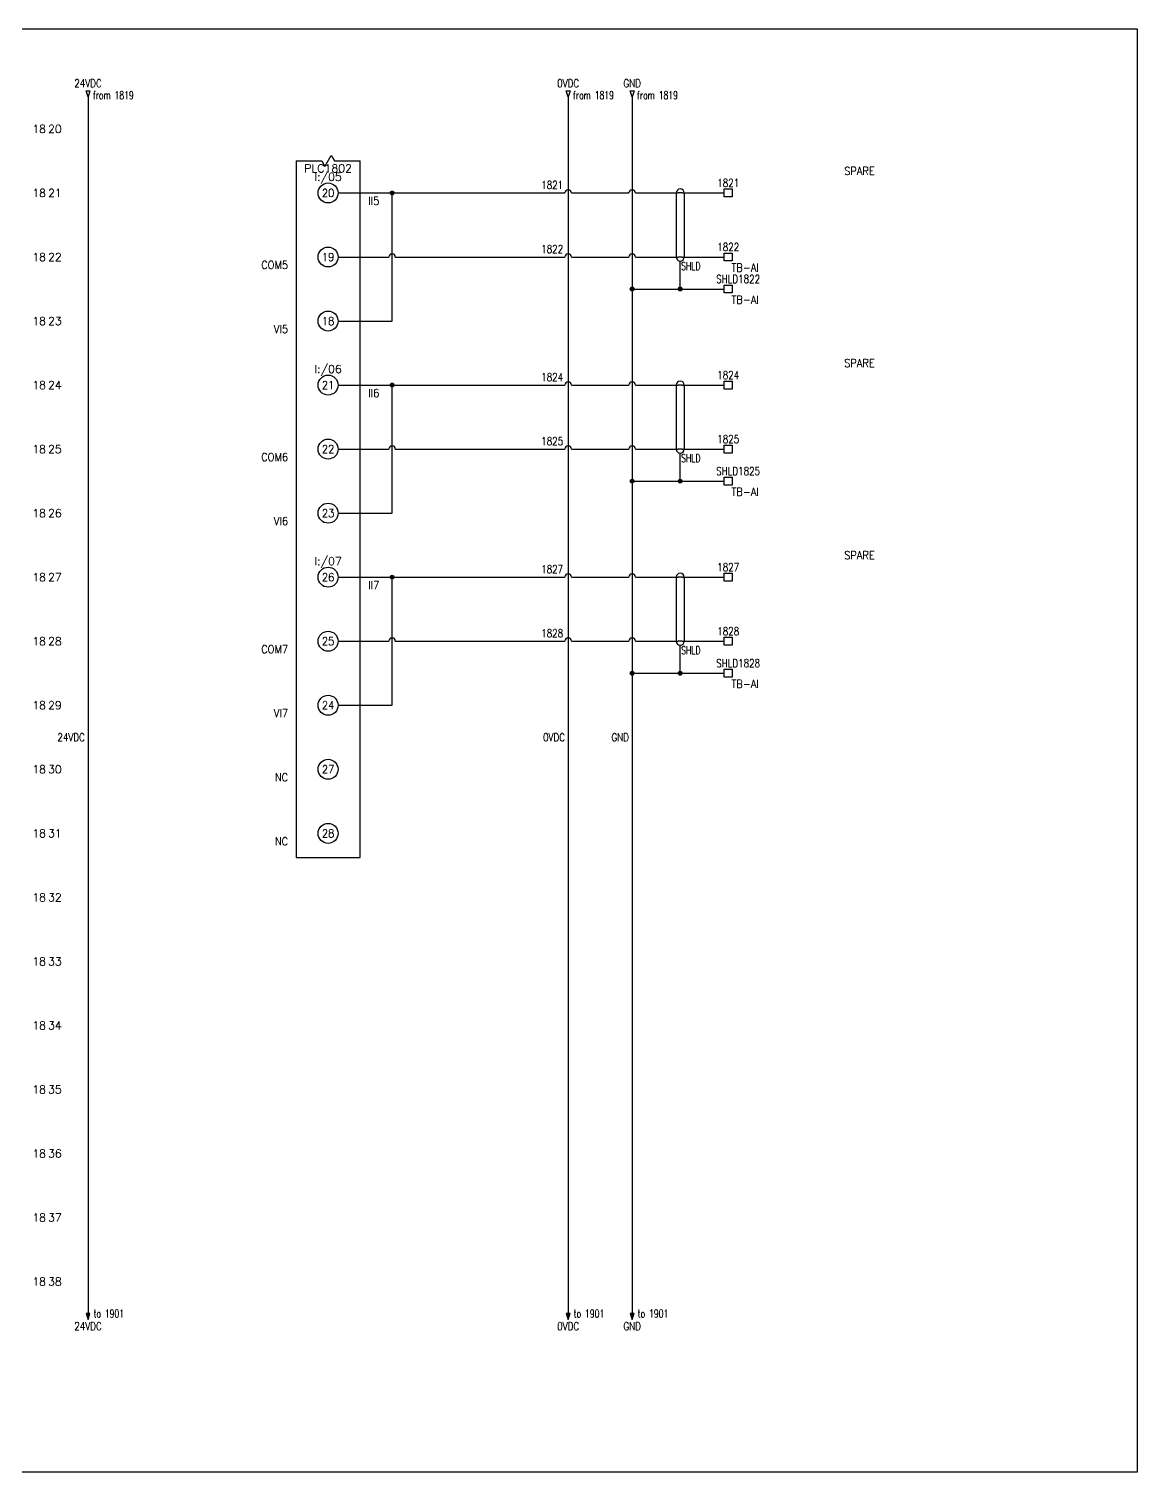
# Model space of a CAD drawing. Header units: inches. Extents: x 0 to 33.9, y 0 to 22.6.
# Drawn here: x 16.58 to 33.89, y 0.02 to 22.56 of the extents above; entities that cross this region are included whole.
import ezdxf
from ezdxf.enums import TextEntityAlignment as Align

# ---------------------------------------------------------------- set-up
doc = ezdxf.new("R2010")
doc.units = ezdxf.units.IN
doc.header["$MEASUREMENT"] = 0
for name, color, linetype in [('DESC', 150, 'Continuous'), ('LINK', 9, 'Continuous'), ('MISC', 7, 'Continuous'), ('SYMS', 7, 'Continuous'), ('TAGS', 150, 'Continuous'), ('TERMS', 123, 'Continuous'), ('WIRENO', 72, 'Continuous'), ('WIREREF', 52, 'Continuous'), ('WIREREF_DEST', 52, 'Continuous'), ('WIRES', 7, 'Continuous'), ('XREF', 7, 'Continuous')]:
    doc.layers.add(name, color=color, linetype=linetype)
doc.layers.add('VIEWPORTS', color=10, linetype='Continuous', plot=False)
doc.styles.add('WD', font='romans.shx')

# ---------------------------------------------------------------- blocks, each defined once
blk = doc.blocks.new('WD_MLRH6')
at = {"style": 'WD'}
blk.add_attdef('SHEET', text='', height=0.125, dxfattribs=at).set_placement((-0.656, 0), align=Align.MIDDLE_RIGHT)
blk.add_attdef('RUNGFIRST', text='', height=0.125, dxfattribs=at).set_placement((-0.625, 0), align=Align.MIDDLE_LEFT)
at = {"style": 'WD', "flags": 1}
for tag, p in [('RUNGHORV', (-0.25, -0.127)), ('RUNGDIST', (-0.25, -0.2)), ('RUNGCNT', (-0.25, -0.237)), ('RUNGINC', (-0.25, -0.163)), ('WIRE-START', (-0.25, -0.356)), ('WIRE-GSUF', (-0.25, -0.396)), ('PH3SPACE', (-0.25, -0.437)), ('WIREMODE', (-0.25, -0.281)), ('WIREFMT', (-0.25, -0.321))]:
    blk.add_attdef(tag, text='', height=0.025, dxfattribs=at).set_placement(p, align=Align.RIGHT)
blk = doc.blocks.new('HT0W01')
for p, q in [((-0.062, 0.062), (0.062, 0.062)), ((-0.062, -0.062), (-0.062, 0.062)), ((0.062, 0.062), (0.062, -0.062)), ((0.062, -0.062), (-0.062, -0.062))]:
    blk.add_line(p, q)
at = {"style": 'WD'}
for tag, p, width in [('INST', (0.062, 0.42), 0.7), ('LOC', (0.062, 0.25), 0.7), ('DESC1', (0.05, -0.385), 0.8)]:
    blk.add_attdef(tag, p, '', height=0.125, dxfattribs=dict(at, width=width))
at = {"linetype": 'Continuous', "style": 'WD', "width": 0.8, "flags": 8}
blk.add_attdef('WIRENO', text='', height=0.125, dxfattribs=at).set_placement((0, 0.094), align=Align.CENTER)
at = {"style": 'WD', "flags": 1}
for tag, p, height in [('X4TERM01', (-0.062, 0), 0.0125), ('X4TERMDESC01', (-0.055, -0.023), 0.025), ('X2TERMDESC01', (-0.006, 0.029), 0.025), ('STRIPSEQ', (0, 0), 0.00125), ('X2TERM01', (0, 0.062), 0.0125), ('X1TERMDESC01', (0.039, 0.007), 0.025), ('X1TERM01', (0.062, 0), 0.0125), ('LINKTERM', (0, -0.002), 0.00125), ('X8TERM01', (0, -0.062), 0.0125), ('X8TERMDESC01', (0, -0.054), 0.025)]:
    blk.add_attdef(tag, p, '', height=height, dxfattribs=at)
at = {"linetype": 'Continuous', "style": 'WD'}
for tag, p, height, width, flags in [('TAGSTRIP', (0.05, -0.229), 0.125, 0.9, 8), ('DESC2', (0.05, -0.541), 0.125, 0.8, 8), ('CAT', (0.213, -0.406), 0.109, 0.8, 1), ('DESC3', (0.05, -0.698), 0.125, 0.8, 8)]:
    blk.add_attdef(tag, p, '', height=height, dxfattribs=dict(at, width=width, flags=flags))
at = {"linetype": 'Continuous', "style": 'WD', "width": 0.8, "flags": 1}
blk.add_attdef('MFG', text='', height=0.109, dxfattribs=at).set_placement((0.088, -0.406), align=Align.RIGHT)
at = {"style": 'WD', "width": 0.7, "flags": 1}
blk.add_attdef('ASSYCODE', (0.062, -0.281), '', height=0.01, dxfattribs=at)
blk = doc.blocks.new('HA1D2')
blk.add_lwpolyline([(0, 0.094), (0.031, 0.094), (0, 0), (-0.031, 0.094), (0, 0.094)])
at = {"style": 'WD', "width": 0.8, "flags": 8}
blk.add_attdef('WIRENO', text='', height=0.125, dxfattribs=at).set_placement((0, 0.15), align=Align.CENTER)
at = {"style": 'WD', "flags": 1}
for tag, p in [('X8TERM01', (0, 0)), ('SIGCODE', (0.026, 0.066))]:
    blk.add_attdef(tag, p, '', height=0.01, dxfattribs=at)
at = {"style": 'WD', "width": 0.7}
for tag, p in [('XREF', (0.077, -0.037)), ('DESC1', (0.077, -0.206))]:
    blk.add_attdef(tag, p, '', height=0.125, dxfattribs=at)
blk = doc.blocks.new('HA1S4')
for points in [[(0, 0), (-0.031, 0), (0, -0.094), (0.031, 0), (0, 0)], [(0.016, -0.011), (-0.016, -0.011), (0, -0.058), (0.016, -0.011)]]:
    blk.add_lwpolyline(points)
at = {"style": 'WD', "width": 0.7}
for tag, p in [('DESC1', (0.088, 0.113)), ('XREF', (0.088, -0.062))]:
    blk.add_attdef(tag, p, '', height=0.125, dxfattribs=at)
at = {"style": 'WD', "flags": 1}
for tag, p in [('X2TERM01', (0, 0)), ('SIGCODE', (0.035, -0.083))]:
    blk.add_attdef(tag, p, '', height=0.01, dxfattribs=at)
at = {"style": 'WD', "width": 0.8, "flags": 8}
blk.add_attdef('WIRENO', text='', height=0.125, dxfattribs=at).set_placement((0, -0.259), align=Align.CENTER)
blk = doc.blocks.new('WD_WNH')
at = {"linetype": 'Continuous', "style": 'WD', "width": 0.8}
blk.add_attdef('WIRENO', text='', height=0.125, dxfattribs=at).set_placement((0, 0.062), align=Align.CENTER)
at = {"style": 'WD', "flags": 1}
for tag, p in [('W01USER', (0, 0.078)), ('W02USER', (0, 0.07)), ('W03USER', (0, 0.062)), ('W04USER', (0, 0.055)), ('W05USER', (0, 0.047)), ('W06USER', (0, 0.039)), ('W07USER', (0, 0.031)), ('W08USER', (0, 0.023)), ('W09USER', (0, 0.016)), ('W10USER', (0, 0.008))]:
    blk.add_attdef(tag, text='', height=0.005, dxfattribs=at).set_placement(p, align=Align.CENTER)
blk = doc.blocks.new('WD_WNV')
at = {"linetype": 'Continuous', "style": 'WD', "width": 0.8}
blk.add_attdef('WIRENO', text='', height=0.125, dxfattribs=at).set_placement((-0.05, 0), align=Align.MIDDLE_RIGHT)
at = {"style": 'WD', "flags": 1}
for tag, p in [('W01USER', (-0.062, 0.094)), ('W02USER', (-0.062, 0.086)), ('W03USER', (-0.062, 0.078)), ('W04USER', (-0.062, 0.07)), ('W05USER', (-0.062, 0.062)), ('W06USER', (-0.062, 0.055)), ('W07USER', (-0.062, 0.047)), ('W08USER', (-0.062, 0.039)), ('W09USER', (-0.062, 0.031)), ('W10USER', (-0.062, 0.023))]:
    blk.add_attdef(tag, text='', height=0.005, dxfattribs=at).set_placement(p, align=Align.CENTER)
blk = doc.blocks.new('PLCIO_606B')
at = {"layer": 'SYMS'}
for p, q in [((-0.5, 0.5), (-0.1, 0.5)), ((-0.5, 0.5), (-0.5, -10.375)), ((-0.1, 0.5), (-0.05, 0.413)), ((-0.05, 0.413), (0.05, 0.587)), ((0.05, 0.587), (0.1, 0.5)), ((0.1, 0.5), (0.5, 0.5)), ((0.5, -10.375), (0.5, 0.5)), ((-0.5, -10.375), (0.5, -10.375))]:
    blk.add_line(p, q, dxfattribs=at)
for centre in [(0, 0), (0, -1), (0, -2), (0, -3), (0, -4), (0, -5), (0, -6), (0, -7), (0, -8), (0, -9), (0, -10)]:
    blk.add_circle(centre, 0.156, dxfattribs=at)
at = {"style": 'WD', "width": 0.8}
for tag, p in [('INST', (0, 1.482)), ('LOC', (0, 1.312))]:
    blk.add_attdef(tag, text='', height=0.125, dxfattribs=at).set_placement(p, align=Align.CENTER)
at = {"style": 'WD'}
blk.add_attdef('TAG_1', text='', height=0.125, dxfattribs=at).set_placement((0, 0.322), align=Align.CENTER)
at = {"layer": 'SYMS', "style": 'WD'}
for tag, p in [('TAGA18', (0, 0.188)), ('TAGA21', (0, -2.812)), ('TAGA24', (0, -5.812))]:
    blk.add_attdef(tag, text='', height=0.125, dxfattribs=at).set_placement(p, align=Align.CENTER)
at = {"layer": 'SYMS', "style": 'WD', "width": 0.9}
for tag, p in [('DESCB18', (-0.688, -0.125)), ('DESCA18', (-0.688, 0.031)), ('DESCC18', (-0.688, -0.281)), ('DESCD18', (-0.688, -0.438)), ('DESCE18', (-0.688, -0.594)), ('DESCA21', (-0.688, -2.969)), ('DESCB21', (-0.688, -3.125)), ('DESCC21', (-0.688, -3.281)), ('DESCD21', (-0.688, -3.438)), ('DESCE21', (-0.688, -3.594)), ('DESCA24', (-0.688, -5.969)), ('DESCB24', (-0.688, -6.125)), ('DESCC24', (-0.688, -6.281)), ('DESCD24', (-0.688, -6.438)), ('DESCE24', (-0.688, -6.594))]:
    blk.add_attdef(tag, text='', height=0.125, dxfattribs=at).set_placement(p, align=Align.RIGHT)
for tag, p in [('TERM18', (0, 0)), ('TERM19', (0, -1)), ('TERM20', (0, -2)), ('TERM21', (0, -3)), ('TERM22', (0, -4)), ('TERM23', (0, -5)), ('TERM24', (0, -6)), ('TERM25', (0, -7)), ('TERM26', (0, -8)), ('TERM27', (0, -9)), ('TERM28', (0, -10))]:
    blk.add_attdef(tag, text='', height=0.125, dxfattribs=at).set_placement(p, align=Align.MIDDLE_CENTER)
at = {"layer": 'SYMS', "style": 'WD', "flags": 1}
for tag, p in [('X1TERM18', (0.156, 0)), ('X1TERM19', (0.156, -1)), ('X1TERM20', (0.156, -2)), ('X1TERM21', (0.156, -3)), ('X1TERM22', (0.156, -4)), ('X1TERM23', (0.156, -5)), ('X1TERM24', (0.156, -6)), ('X1TERM25', (0.156, -7)), ('X1TERM26', (0.156, -8)), ('X1TERM27', (0.156, -9)), ('X1TERM28', (0.156, -10))]:
    blk.add_attdef(tag, p, '', height=0.01, dxfattribs=at)
at = {"layer": 'SYMS', "style": 'WD', "width": 0.9}
for tag, p in [('TERMDESC18', (0.626, -0.062)), ('TERMDESC21', (0.626, -3.062)), ('TERMDESC24', (0.626, -6.062))]:
    blk.add_attdef(tag, text='', height=0.125, dxfattribs=at).set_placement(p, align=Align.TOP_LEFT)
for tag, p in [('TERMDESC19', (-0.625, -1.062)), ('TERMDESC20', (-0.625, -2.062)), ('TERMDESC22', (-0.625, -4.062)), ('TERMDESC23', (-0.625, -5.062)), ('TERMDESC25', (-0.625, -7.062)), ('TERMDESC26', (-0.625, -8.062)), ('TERMDESC27', (-0.625, -9.062)), ('TERMDESC28', (-0.625, -10.062))]:
    blk.add_attdef(tag, text='', height=0.125, dxfattribs=at).set_placement(p, align=Align.TOP_RIGHT)
blk = doc.blocks.new('HT1001')
for p, q in [((-0.062, 0.062), (0.062, 0.062)), ((-0.062, -0.062), (-0.062, 0.062)), ((0.062, 0.062), (0.062, -0.062)), ((0.062, -0.062), (-0.062, -0.062))]:
    blk.add_line(p, q)
at = {"style": 'WD'}
for tag, p, width in [('INST', (0.062, 0.42), 0.7), ('LOC', (0.062, 0.25), 0.7), ('DESC1', (0.05, -0.385), 0.8)]:
    blk.add_attdef(tag, p, '', height=0.125, dxfattribs=dict(at, width=width))
at = {"style": 'WD', "flags": 1}
for tag, p, height in [('X4TERM01', (-0.062, 0), 0.0125), ('X4TERMDESC01', (-0.055, -0.023), 0.025), ('X2TERMDESC01', (-0.006, 0.029), 0.025), ('STRIPSEQ', (0, 0), 0.00125), ('X2TERM01', (0, 0.062), 0.0125), ('X2PIN01', (0.033, 0.084), 0.0125), ('X1TERMDESC01', (0.039, 0.007), 0.025), ('X1TERM01', (0.062, 0), 0.0125), ('X1PIN01', (0.087, 0.016), 0.0125), ('X4PIN01', (-0.114, -0.038), 0.0125), ('LINKTERM', (0, -0.002), 0.00125), ('X8TERM01', (0, -0.062), 0.0125), ('X8TERMDESC01', (0, -0.054), 0.025), ('X8PIN01', (0.026, -0.096), 0.0125)]:
    blk.add_attdef(tag, p, '', height=height, dxfattribs=at)
at = {"linetype": 'Continuous', "style": 'WD'}
for tag, p, height, width, flags in [('TERM01', (0.062, 0.094), 0.125, 0.8, 8), ('TAGSTRIP', (0.05, -0.229), 0.125, 0.9, 8), ('DESC2', (0.05, -0.541), 0.125, 0.8, 8), ('CAT', (0.213, -0.406), 0.109, 0.8, 1), ('DESC3', (0.05, -0.698), 0.125, 0.8, 8)]:
    blk.add_attdef(tag, p, '', height=height, dxfattribs=dict(at, width=width, flags=flags))
at = {"linetype": 'Continuous', "style": 'WD', "width": 0.8, "flags": 1}
blk.add_attdef('MFG', text='', height=0.109, dxfattribs=at).set_placement((0.088, -0.406), align=Align.RIGHT)
at = {"style": 'WD', "width": 0.7, "flags": 1}
blk.add_attdef('ASSYCODE', (0.062, -0.281), '', height=0.01, dxfattribs=at)
blk = doc.blocks.new('HW01_1')
blk.add_line((0.031, 0), (-0.031, 0))
blk.add_arc((0, 0), 0.0625, 360, 180)
at = {"style": 'WD', "width": 0.7, "flags": 1}
for tag, p in [('INST', (0, 0.396)), ('LOC', (0, 0.227))]:
    blk.add_attdef(tag, text='', height=0.125, dxfattribs=at).set_placement(p, align=Align.CENTER)
for tag, p in [('X2TERMDESC02', (0.016, 0.109)), ('XREF', (0.078, -0.3)), ('DESC1', (0.078, -0.459)), ('DESC2', (0.078, -0.621))]:
    blk.add_attdef(tag, p, '', height=0.125, dxfattribs=at)
at = {"style": 'WD', "width": 0.8}
blk.add_attdef('TAG1', text='', height=0.125, dxfattribs=at).set_placement((-0.031, 0.062), align=Align.RIGHT)
at = {"style": 'WD'}
for tag, p in [('X8LINKL', (-0.062, 0)), ('X8LINKR', (0.062, 0))]:
    blk.add_attdef(tag, p, '', height=0.01, dxfattribs=at)
at = {"style": 'WD', "flags": 1}
for tag, p, height in [('X4TERM01', (-0.031, 0), 0.0125), ('X2TERM02', (0, 0.062), 0.0125), ('X1TERM01', (0.031, 0), 0.0125), ('WD_NOTJUMPERED', (0.097, 0.062), 0.01)]:
    blk.add_attdef(tag, p, '', height=height, dxfattribs=at)
at = {"linetype": 'Continuous', "style": 'WD', "flags": 9}
blk.add_attdef('ASSYCODE', text='', height=0.01, dxfattribs=at).set_placement((0.029, 0.042), align=Align.CENTER)
at = {"style": 'WD', "flags": 9}
blk.add_attdef('FAMILY', text='', height=0.01, dxfattribs=at).set_placement((0.023, 0.118), align=Align.CENTER)
at = {"style": 'WD', "width": 0.8}
blk.add_attdef('RATING1', (0.094, 0.062), '', height=0.125, dxfattribs=at)
at = {"style": 'WD', "width": 0.8, "flags": 1}
blk.add_attdef('MFG', text='', height=0.0938, dxfattribs=at).set_placement((-0.125, -0.031), align=Align.TOP_RIGHT)
blk.add_attdef('CAT', text='', height=0.0938, dxfattribs=at).set_placement((0.031, -0.031), align=Align.TOP_LEFT)
blk = doc.blocks.new('HW02_1')
blk.add_line((0.031, 0), (-0.031, 0))
blk.add_arc((0, 0), 0.0625, 180, 0)
at = {"style": 'WD', "width": 0.7, "flags": 1}
for tag, p in [('INST', (0, 0.349)), ('LOC', (0, 0.18))]:
    blk.add_attdef(tag, text='', height=0.125, dxfattribs=at).set_placement(p, align=Align.CENTER)
at = {"style": 'WD', "width": 0.8}
blk.add_attdef('TAG2', text='', height=0.125, dxfattribs=at).set_placement((-0.031, 0.031), align=Align.RIGHT)
at = {"style": 'WD'}
for tag, p in [('X2LINKL', (-0.063, 0)), ('X2LINKR', (0.062, 0))]:
    blk.add_attdef(tag, p, '', height=0.01, dxfattribs=at)
at = {"style": 'WD', "flags": 1}
for tag, p, height in [('X4TERM01', (-0.031, 0), 0.0125), ('X1TERM01', (0.031, 0), 0.0125), ('X8TERM02', (0, -0.063), 0.0125), ('WD_NOTJUMPERED', (0.097, -0.063), 0.01)]:
    blk.add_attdef(tag, p, '', height=height, dxfattribs=at)
at = {"style": 'WD', "flags": 9}
blk.add_attdef('FAMILY', text='', height=0.01, dxfattribs=at).set_placement((0.023, 0.118), align=Align.CENTER)
at = {"style": 'WD'}
for tag, p, width in [('RATING1', (0.094, 0.031), 0.8), ('X8TERMDESC02', (0.016, -0.204), 0.7)]:
    blk.add_attdef(tag, p, '', height=0.125, dxfattribs=dict(at, width=width))
at = {"style": 'WD', "width": 0.7, "flags": 1}
for tag, p in [('XREF', (0.016, -0.363)), ('DESC1', (0.016, -0.521)), ('DESC2', (0.016, -0.684))]:
    blk.add_attdef(tag, p, '', height=0.125, dxfattribs=at)
blk = doc.blocks.new('WDDOT')
for radius in [0.03, 0.0187, 0.00929]:
    blk.add_circle((0, 0), radius)

msp = doc.modelspace()

# ---------------------------------------------------------------- linework, layer by layer
at = {"layer": 'LINK'}
for points in [[(26.688, 20), (26.688, 19)], [(26.812, 20), (26.812, 19)], [(26.688, 17), (26.688, 16)], [(26.812, 17), (26.812, 16)], [(26.688, 14), (26.688, 13)], [(26.812, 14), (26.812, 13)]]:
    msp.add_lwpolyline(points, dxfattribs=at)
at = {"layer": 'VIEWPORTS'}
msp.add_lwpolyline([(0.025, 22.562), (33.888, 22.562), (33.888, 0.025), (0.025, 0.025)], close=True, dxfattribs=at)
at = {"layer": 'WIRES'}
for p, q in [((17.5, 21.5), (17.5, 2.5)), ((25, 21.5), (25, 2.5)), ((26, 21.5), (26, 2.5)), ((21.406, 20), (24.95, 20)), ((22.25, 18), (22.25, 20)), ((25.05, 20), (25.95, 20)), ((26.05, 20), (26.719, 20)), ((26.781, 20), (27.438, 20)), ((21.406, 19), (22.2, 19)), ((22.3, 19), (24.95, 19)), ((25.05, 19), (25.95, 19)), ((26.05, 19), (26.719, 19)), ((26.75, 18.5), (26.75, 18.938)), ((26.781, 19), (27.438, 19)), ((26, 18.5), (27.438, 18.5)), ((21.406, 18), (22.25, 18)), ((21.406, 17), (24.95, 17)), ((22.25, 15), (22.25, 17)), ((25.05, 17), (25.95, 17)), ((26.05, 17), (26.719, 17)), ((26.781, 17), (27.438, 17)), ((21.406, 16), (22.2, 16)), ((22.3, 16), (24.95, 16)), ((25.05, 16), (25.95, 16)), ((26.05, 16), (26.719, 16)), ((26.75, 15.5), (26.75, 15.938)), ((26.781, 16), (27.438, 16)), ((26, 15.5), (27.438, 15.5)), ((21.406, 15), (22.25, 15)), ((21.406, 14), (24.95, 14)), ((22.25, 12), (22.25, 14)), ((25.05, 14), (25.95, 14)), ((26.05, 14), (26.719, 14)), ((26.781, 14), (27.438, 14)), ((21.406, 13), (22.2, 13)), ((22.3, 13), (24.95, 13)), ((25.05, 13), (25.95, 13)), ((26.05, 13), (26.719, 13)), ((26.75, 12.5), (26.75, 12.938)), ((26.781, 13), (27.438, 13)), ((26, 12.5), (27.438, 12.5)), ((21.406, 12), (22.25, 12))]:
    msp.add_line(p, q, dxfattribs=at)
for centre in [(25, 20), (26, 20), (22.25, 19), (25, 19), (26, 19), (25, 17), (26, 17), (22.25, 16), (25, 16), (26, 16), (25, 14), (26, 14), (22.25, 13), (25, 13), (26, 13)]:
    msp.add_arc(centre, 0.05, 0, 180, dxfattribs=at)

# ---------------------------------------------------------------- block references
msp.add_blockref('WD_MLRH6', (17.5, 21)).add_auto_attribs({'RUNGFIRST': '20', 'SHEET': '18'})
at = {"layer": 'SYMS'}
ref = msp.add_blockref('HA1D2', (17.5, 21.5), dxfattribs=at)
ref.add_attrib('WIRENO', '24VDC', dxfattribs={"layer": 'WIREREF_DEST', "height": 0.125, "style": 'WD', "width": 0.8, "flags": 8}).set_placement((17.5, 21.65), align=Align.CENTER)
ref.add_attrib('XREF', 'from 1819', (17.577, 21.463), dxfattribs={"layer": 'XREF', "height": 0.125, "style": 'WD', "width": 0.7})
ref = msp.add_blockref('HA1D2', (25, 21.5), dxfattribs=at)
ref.add_attrib('WIRENO', '0VDC', dxfattribs={"layer": 'WIREREF_DEST', "height": 0.125, "style": 'WD', "width": 0.8, "flags": 8}).set_placement((25, 21.65), align=Align.CENTER)
ref.add_attrib('XREF', 'from 1819', (25.077, 21.463), dxfattribs={"layer": 'XREF', "height": 0.125, "style": 'WD', "width": 0.7})
ref = msp.add_blockref('HA1D2', (26, 21.5), dxfattribs=at)
ref.add_attrib('WIRENO', 'GND', dxfattribs={"layer": 'WIREREF_DEST', "height": 0.125, "style": 'WD', "width": 0.8, "flags": 8}).set_placement((26, 21.65), align=Align.CENTER)
ref.add_attrib('XREF', 'from 1819', (26.077, 21.463), dxfattribs={"layer": 'XREF', "height": 0.125, "style": 'WD', "width": 0.7})
ref = msp.add_blockref('PLCIO_606B', (21.25, 20), dxfattribs=at)
ref.add_attrib('TERM18', '20', dxfattribs={"layer": 'TERMS', "height": 0.125, "style": 'WD', "width": 0.9}).set_placement((21.25, 20), align=Align.MIDDLE_CENTER)
ref.add_attrib('TAGA18', 'I:/05', dxfattribs={"layer": 'TAGS', "height": 0.125, "style": 'WD'}).set_placement((21.25, 20.188), align=Align.CENTER)
ref.add_attrib('DESCA18', 'SPARE', (29.312, 20.281), dxfattribs={"layer": 'DESC', "height": 0.125, "style": 'WD', "width": 0.9})
ref.add_attrib('TERMDESC18', 'II5', dxfattribs={"layer": 'TERMS', "height": 0.125, "style": 'WD', "width": 0.9}).set_placement((21.876, 19.938), align=Align.TOP_LEFT)
ref.add_attrib('TERM19', '19', dxfattribs={"layer": 'TERMS', "height": 0.125, "style": 'WD', "width": 0.9}).set_placement((21.25, 19), align=Align.MIDDLE_CENTER)
ref.add_attrib('TERMDESC19', 'COM5', dxfattribs={"layer": 'TERMS', "height": 0.125, "style": 'WD', "width": 0.9}).set_placement((20.625, 18.938), align=Align.TOP_RIGHT)
ref.add_attrib('TERM20', '18', dxfattribs={"layer": 'TERMS', "height": 0.125, "style": 'WD', "width": 0.9}).set_placement((21.25, 18), align=Align.MIDDLE_CENTER)
ref.add_attrib('TERMDESC20', 'VI5', dxfattribs={"layer": 'TERMS', "height": 0.125, "style": 'WD', "width": 0.9}).set_placement((20.625, 17.938), align=Align.TOP_RIGHT)
ref.add_attrib('TERM21', '21', dxfattribs={"layer": 'TERMS', "height": 0.125, "style": 'WD', "width": 0.9}).set_placement((21.25, 17), align=Align.MIDDLE_CENTER)
ref.add_attrib('TAGA21', 'I:/06', dxfattribs={"layer": 'TAGS', "height": 0.125, "style": 'WD'}).set_placement((21.25, 17.188), align=Align.CENTER)
ref.add_attrib('DESCA21', 'SPARE', (29.312, 17.281), dxfattribs={"layer": 'DESC', "height": 0.125, "style": 'WD', "width": 0.9})
ref.add_attrib('TERMDESC21', 'II6', dxfattribs={"layer": 'TERMS', "height": 0.125, "style": 'WD', "width": 0.9}).set_placement((21.876, 16.938), align=Align.TOP_LEFT)
ref.add_attrib('TERM22', '22', dxfattribs={"layer": 'TERMS', "height": 0.125, "style": 'WD', "width": 0.9}).set_placement((21.25, 16), align=Align.MIDDLE_CENTER)
ref.add_attrib('TERMDESC22', 'COM6', dxfattribs={"layer": 'TERMS', "height": 0.125, "style": 'WD', "width": 0.9}).set_placement((20.625, 15.938), align=Align.TOP_RIGHT)
ref.add_attrib('TERM23', '23', dxfattribs={"layer": 'TERMS', "height": 0.125, "style": 'WD', "width": 0.9}).set_placement((21.25, 15), align=Align.MIDDLE_CENTER)
ref.add_attrib('TERMDESC23', 'VI6', dxfattribs={"layer": 'TERMS', "height": 0.125, "style": 'WD', "width": 0.9}).set_placement((20.625, 14.938), align=Align.TOP_RIGHT)
ref.add_attrib('TERM24', '26', dxfattribs={"layer": 'TERMS', "height": 0.125, "style": 'WD', "width": 0.9}).set_placement((21.25, 14), align=Align.MIDDLE_CENTER)
ref.add_attrib('TAGA24', 'I:/07', dxfattribs={"layer": 'TAGS', "height": 0.125, "style": 'WD'}).set_placement((21.25, 14.188), align=Align.CENTER)
ref.add_attrib('DESCA24', 'SPARE', (29.312, 14.281), dxfattribs={"layer": 'DESC', "height": 0.125, "style": 'WD', "width": 0.9})
ref.add_attrib('TERMDESC24', 'II7', dxfattribs={"layer": 'TERMS', "height": 0.125, "style": 'WD', "width": 0.9}).set_placement((21.876, 13.938), align=Align.TOP_LEFT)
ref.add_attrib('TERM25', '25', dxfattribs={"layer": 'TERMS', "height": 0.125, "style": 'WD', "width": 0.9}).set_placement((21.25, 13), align=Align.MIDDLE_CENTER)
ref.add_attrib('TERMDESC25', 'COM7', dxfattribs={"layer": 'TERMS', "height": 0.125, "style": 'WD', "width": 0.9}).set_placement((20.625, 12.938), align=Align.TOP_RIGHT)
ref.add_attrib('TERM26', '24', dxfattribs={"layer": 'TERMS', "height": 0.125, "style": 'WD', "width": 0.9}).set_placement((21.25, 12), align=Align.MIDDLE_CENTER)
ref.add_attrib('TERMDESC26', 'VI7', dxfattribs={"layer": 'TERMS', "height": 0.125, "style": 'WD', "width": 0.9}).set_placement((20.625, 11.938), align=Align.TOP_RIGHT)
ref.add_attrib('TERM27', '27', dxfattribs={"layer": 'TERMS', "height": 0.125, "style": 'WD', "width": 0.9}).set_placement((21.25, 11), align=Align.MIDDLE_CENTER)
ref.add_attrib('TERMDESC27', 'NC', dxfattribs={"layer": 'TERMS', "height": 0.125, "style": 'WD', "width": 0.9}).set_placement((20.625, 10.938), align=Align.TOP_RIGHT)
ref.add_attrib('TERM28', '28', dxfattribs={"layer": 'TERMS', "height": 0.125, "style": 'WD', "width": 0.9}).set_placement((21.25, 10), align=Align.MIDDLE_CENTER)
ref.add_attrib('TERMDESC28', 'NC', dxfattribs={"layer": 'TERMS', "height": 0.125, "style": 'WD', "width": 0.9}).set_placement((20.625, 9.938), align=Align.TOP_RIGHT)
ref.add_attrib('TAG_1', 'PLC1802', dxfattribs={"layer": 'TAGS', "height": 0.125, "style": 'WD'}).set_placement((21.25, 20.322), align=Align.CENTER)
for name, p in [('HW01_1', (26.75, 20)), ('WDDOT', (22.25, 20)), ('WDDOT', (26, 18.5)), ('WDDOT', (26.75, 18.5)), ('WDDOT', (22.25, 17)), ('HW01_1', (26.75, 17)), ('WDDOT', (26, 15.5)), ('WDDOT', (26.75, 15.5)), ('WDDOT', (22.25, 14)), ('HW01_1', (26.75, 14)), ('WDDOT', (26, 12.5)), ('WDDOT', (26.75, 12.5))]:
    msp.add_blockref(name, p, dxfattribs=at)
ref = msp.add_blockref('HT0W01', (27.5, 20), dxfattribs=at)
ref.add_attrib('WIRENO', '1821', dxfattribs={"layer": 'WIREREF', "linetype": 'Continuous', "height": 0.125, "style": 'WD', "width": 0.8, "flags": 8}).set_placement((27.5, 20.094), align=Align.CENTER)
ref = msp.add_blockref('HT0W01', (27.5, 19), dxfattribs=at)
ref.add_attrib('WIRENO', '1822', dxfattribs={"layer": 'WIREREF', "linetype": 'Continuous', "height": 0.125, "style": 'WD', "width": 0.8, "flags": 8}).set_placement((27.5, 19.094), align=Align.CENTER)
ref.add_attrib('TAGSTRIP', 'TB-AI', (27.55, 18.771), dxfattribs={"layer": 'TAGS', "linetype": 'Continuous', "height": 0.125, "style": 'WD', "width": 0.9, "flags": 8})
ref = msp.add_blockref('HW02_1', (26.75, 19), dxfattribs=at)
ref.add_attrib('X8TERMDESC02', 'SHLD', (26.766, 18.796), dxfattribs={"layer": 'MISC', "height": 0.125, "style": 'WD', "width": 0.7})
ref = msp.add_blockref('HT1001', (27.5, 18.5), dxfattribs=at)
ref.add_attrib('TERM01', 'SHLD1822', (27.312, 18.594), dxfattribs={"layer": 'TERMS', "linetype": 'Continuous', "height": 0.125, "style": 'WD', "width": 0.8, "flags": 8})
ref.add_attrib('TAGSTRIP', 'TB-AI', (27.55, 18.271), dxfattribs={"layer": 'TAGS', "linetype": 'Continuous', "height": 0.125, "style": 'WD', "width": 0.9, "flags": 8})
ref = msp.add_blockref('HT0W01', (27.5, 17), dxfattribs=at)
ref.add_attrib('WIRENO', '1824', dxfattribs={"layer": 'WIREREF', "linetype": 'Continuous', "height": 0.125, "style": 'WD', "width": 0.8, "flags": 8}).set_placement((27.5, 17.094), align=Align.CENTER)
ref = msp.add_blockref('HT0W01', (27.5, 16), dxfattribs=at)
ref.add_attrib('WIRENO', '1825', dxfattribs={"layer": 'WIREREF', "linetype": 'Continuous', "height": 0.125, "style": 'WD', "width": 0.8, "flags": 8}).set_placement((27.5, 16.094), align=Align.CENTER)
ref = msp.add_blockref('HW02_1', (26.75, 16), dxfattribs=at)
ref.add_attrib('X8TERMDESC02', 'SHLD', (26.766, 15.796), dxfattribs={"layer": 'MISC', "height": 0.125, "style": 'WD', "width": 0.7})
ref = msp.add_blockref('HT1001', (27.5, 15.5), dxfattribs=at)
ref.add_attrib('TERM01', 'SHLD1825', (27.312, 15.594), dxfattribs={"layer": 'TERMS', "linetype": 'Continuous', "height": 0.125, "style": 'WD', "width": 0.8, "flags": 8})
ref.add_attrib('TAGSTRIP', 'TB-AI', (27.55, 15.271), dxfattribs={"layer": 'TAGS', "linetype": 'Continuous', "height": 0.125, "style": 'WD', "width": 0.9, "flags": 8})
ref = msp.add_blockref('HT0W01', (27.5, 14), dxfattribs=at)
ref.add_attrib('WIRENO', '1827', dxfattribs={"layer": 'WIREREF', "linetype": 'Continuous', "height": 0.125, "style": 'WD', "width": 0.8, "flags": 8}).set_placement((27.5, 14.094), align=Align.CENTER)
ref = msp.add_blockref('HT0W01', (27.5, 13), dxfattribs=at)
ref.add_attrib('WIRENO', '1828', dxfattribs={"layer": 'WIREREF', "linetype": 'Continuous', "height": 0.125, "style": 'WD', "width": 0.8, "flags": 8}).set_placement((27.5, 13.094), align=Align.CENTER)
ref = msp.add_blockref('HW02_1', (26.75, 13), dxfattribs=at)
ref.add_attrib('X8TERMDESC02', 'SHLD', (26.766, 12.796), dxfattribs={"layer": 'MISC', "height": 0.125, "style": 'WD', "width": 0.7})
ref = msp.add_blockref('HT1001', (27.5, 12.5), dxfattribs=at)
ref.add_attrib('TERM01', 'SHLD1828', (27.312, 12.594), dxfattribs={"layer": 'TERMS', "linetype": 'Continuous', "height": 0.125, "style": 'WD', "width": 0.8, "flags": 8})
ref.add_attrib('TAGSTRIP', 'TB-AI', (27.55, 12.271), dxfattribs={"layer": 'TAGS', "linetype": 'Continuous', "height": 0.125, "style": 'WD', "width": 0.9, "flags": 8})
ref = msp.add_blockref('HA1S4', (17.5, 2.5), dxfattribs=at)
ref.add_attrib('WIRENO', '24VDC', dxfattribs={"layer": 'WIREREF', "height": 0.125, "style": 'WD', "width": 0.8, "flags": 8}).set_placement((17.5, 2.241), align=Align.CENTER)
ref.add_attrib('XREF', 'to 1901', (17.587, 2.438), dxfattribs={"layer": 'XREF', "height": 0.125, "style": 'WD', "width": 0.7})
ref = msp.add_blockref('HA1S4', (25, 2.5), dxfattribs=at)
ref.add_attrib('WIRENO', '0VDC', dxfattribs={"layer": 'WIREREF', "height": 0.125, "style": 'WD', "width": 0.8, "flags": 8}).set_placement((25, 2.241), align=Align.CENTER)
ref.add_attrib('XREF', 'to 1901', (25.087, 2.438), dxfattribs={"layer": 'XREF', "height": 0.125, "style": 'WD', "width": 0.7})
ref = msp.add_blockref('HA1S4', (26, 2.5), dxfattribs=at)
ref.add_attrib('WIRENO', 'GND', dxfattribs={"layer": 'WIREREF', "height": 0.125, "style": 'WD', "width": 0.8, "flags": 8}).set_placement((26, 2.241), align=Align.CENTER)
ref.add_attrib('XREF', 'to 1901', (26.087, 2.438), dxfattribs={"layer": 'XREF', "height": 0.125, "style": 'WD', "width": 0.7})
at = {"layer": 'WIRENO'}
ref = msp.add_blockref('WD_WNH', (24.75, 20), dxfattribs=at)
ref.add_attrib('WIRENO', '1821', dxfattribs={"linetype": 'Continuous', "height": 0.125, "style": 'WD', "width": 0.8}).set_placement((24.75, 20.062), align=Align.CENTER)
ref = msp.add_blockref('WD_WNH', (24.75, 19), dxfattribs=at)
ref.add_attrib('WIRENO', '1822', dxfattribs={"linetype": 'Continuous', "height": 0.125, "style": 'WD', "width": 0.8}).set_placement((24.75, 19.062), align=Align.CENTER)
ref = msp.add_blockref('WD_WNH', (24.75, 17), dxfattribs=at)
ref.add_attrib('WIRENO', '1824', dxfattribs={"linetype": 'Continuous', "height": 0.125, "style": 'WD', "width": 0.8}).set_placement((24.75, 17.062), align=Align.CENTER)
ref = msp.add_blockref('WD_WNH', (24.75, 16), dxfattribs=at)
ref.add_attrib('WIRENO', '1825', dxfattribs={"linetype": 'Continuous', "height": 0.125, "style": 'WD', "width": 0.8}).set_placement((24.75, 16.062), align=Align.CENTER)
ref = msp.add_blockref('WD_WNH', (24.75, 14), dxfattribs=at)
ref.add_attrib('WIRENO', '1827', dxfattribs={"linetype": 'Continuous', "height": 0.125, "style": 'WD', "width": 0.8}).set_placement((24.75, 14.062), align=Align.CENTER)
ref = msp.add_blockref('WD_WNH', (24.75, 13), dxfattribs=at)
ref.add_attrib('WIRENO', '1828', dxfattribs={"linetype": 'Continuous', "height": 0.125, "style": 'WD', "width": 0.8}).set_placement((24.75, 13.062), align=Align.CENTER)
ref = msp.add_blockref('WD_WNV', (17.5, 11.5), dxfattribs=at)
ref.add_attrib('WIRENO', '24VDC', dxfattribs={"linetype": 'Continuous', "height": 0.125, "style": 'WD', "width": 0.8}).set_placement((17.45, 11.5), align=Align.MIDDLE_RIGHT)
ref = msp.add_blockref('WD_WNV', (25, 11.5), dxfattribs=at)
ref.add_attrib('WIRENO', '0VDC', dxfattribs={"linetype": 'Continuous', "height": 0.125, "style": 'WD', "width": 0.8}).set_placement((24.95, 11.5), align=Align.MIDDLE_RIGHT)
ref = msp.add_blockref('WD_WNV', (26, 11.5), dxfattribs=at)
ref.add_attrib('WIRENO', 'GND', dxfattribs={"linetype": 'Continuous', "height": 0.125, "style": 'WD', "width": 0.8}).set_placement((25.95, 11.5), align=Align.MIDDLE_RIGHT)

# ---------------------------------------------------------------- texts
at = {"style": 'WD'}
for p in [(16.844, 20), (16.844, 19), (16.844, 18), (16.844, 17), (16.844, 16), (16.844, 15), (16.844, 14), (16.844, 13), (16.844, 12), (16.844, 11), (16.844, 10), (16.844, 9), (16.844, 8), (16.844, 7), (16.844, 6), (16.844, 5), (16.844, 4), (16.844, 3)]:
    msp.add_text('18', height=0.125, dxfattribs=at).set_placement(p, align=Align.MIDDLE_RIGHT)
for s, p in [('21', (16.875, 20)), ('22', (16.875, 19)), ('23', (16.875, 18)), ('24', (16.875, 17)), ('25', (16.875, 16)), ('26', (16.875, 15)), ('27', (16.875, 14)), ('28', (16.875, 13)), ('29', (16.875, 12)), ('30', (16.875, 11)), ('31', (16.875, 10)), ('32', (16.875, 9)), ('33', (16.875, 8)), ('34', (16.875, 7)), ('35', (16.875, 6)), ('36', (16.875, 5)), ('37', (16.875, 4)), ('38', (16.875, 3))]:
    msp.add_text(s, height=0.125, dxfattribs=at).set_placement(p, align=Align.MIDDLE_LEFT)

doc.saveas('drawing.dxf')
